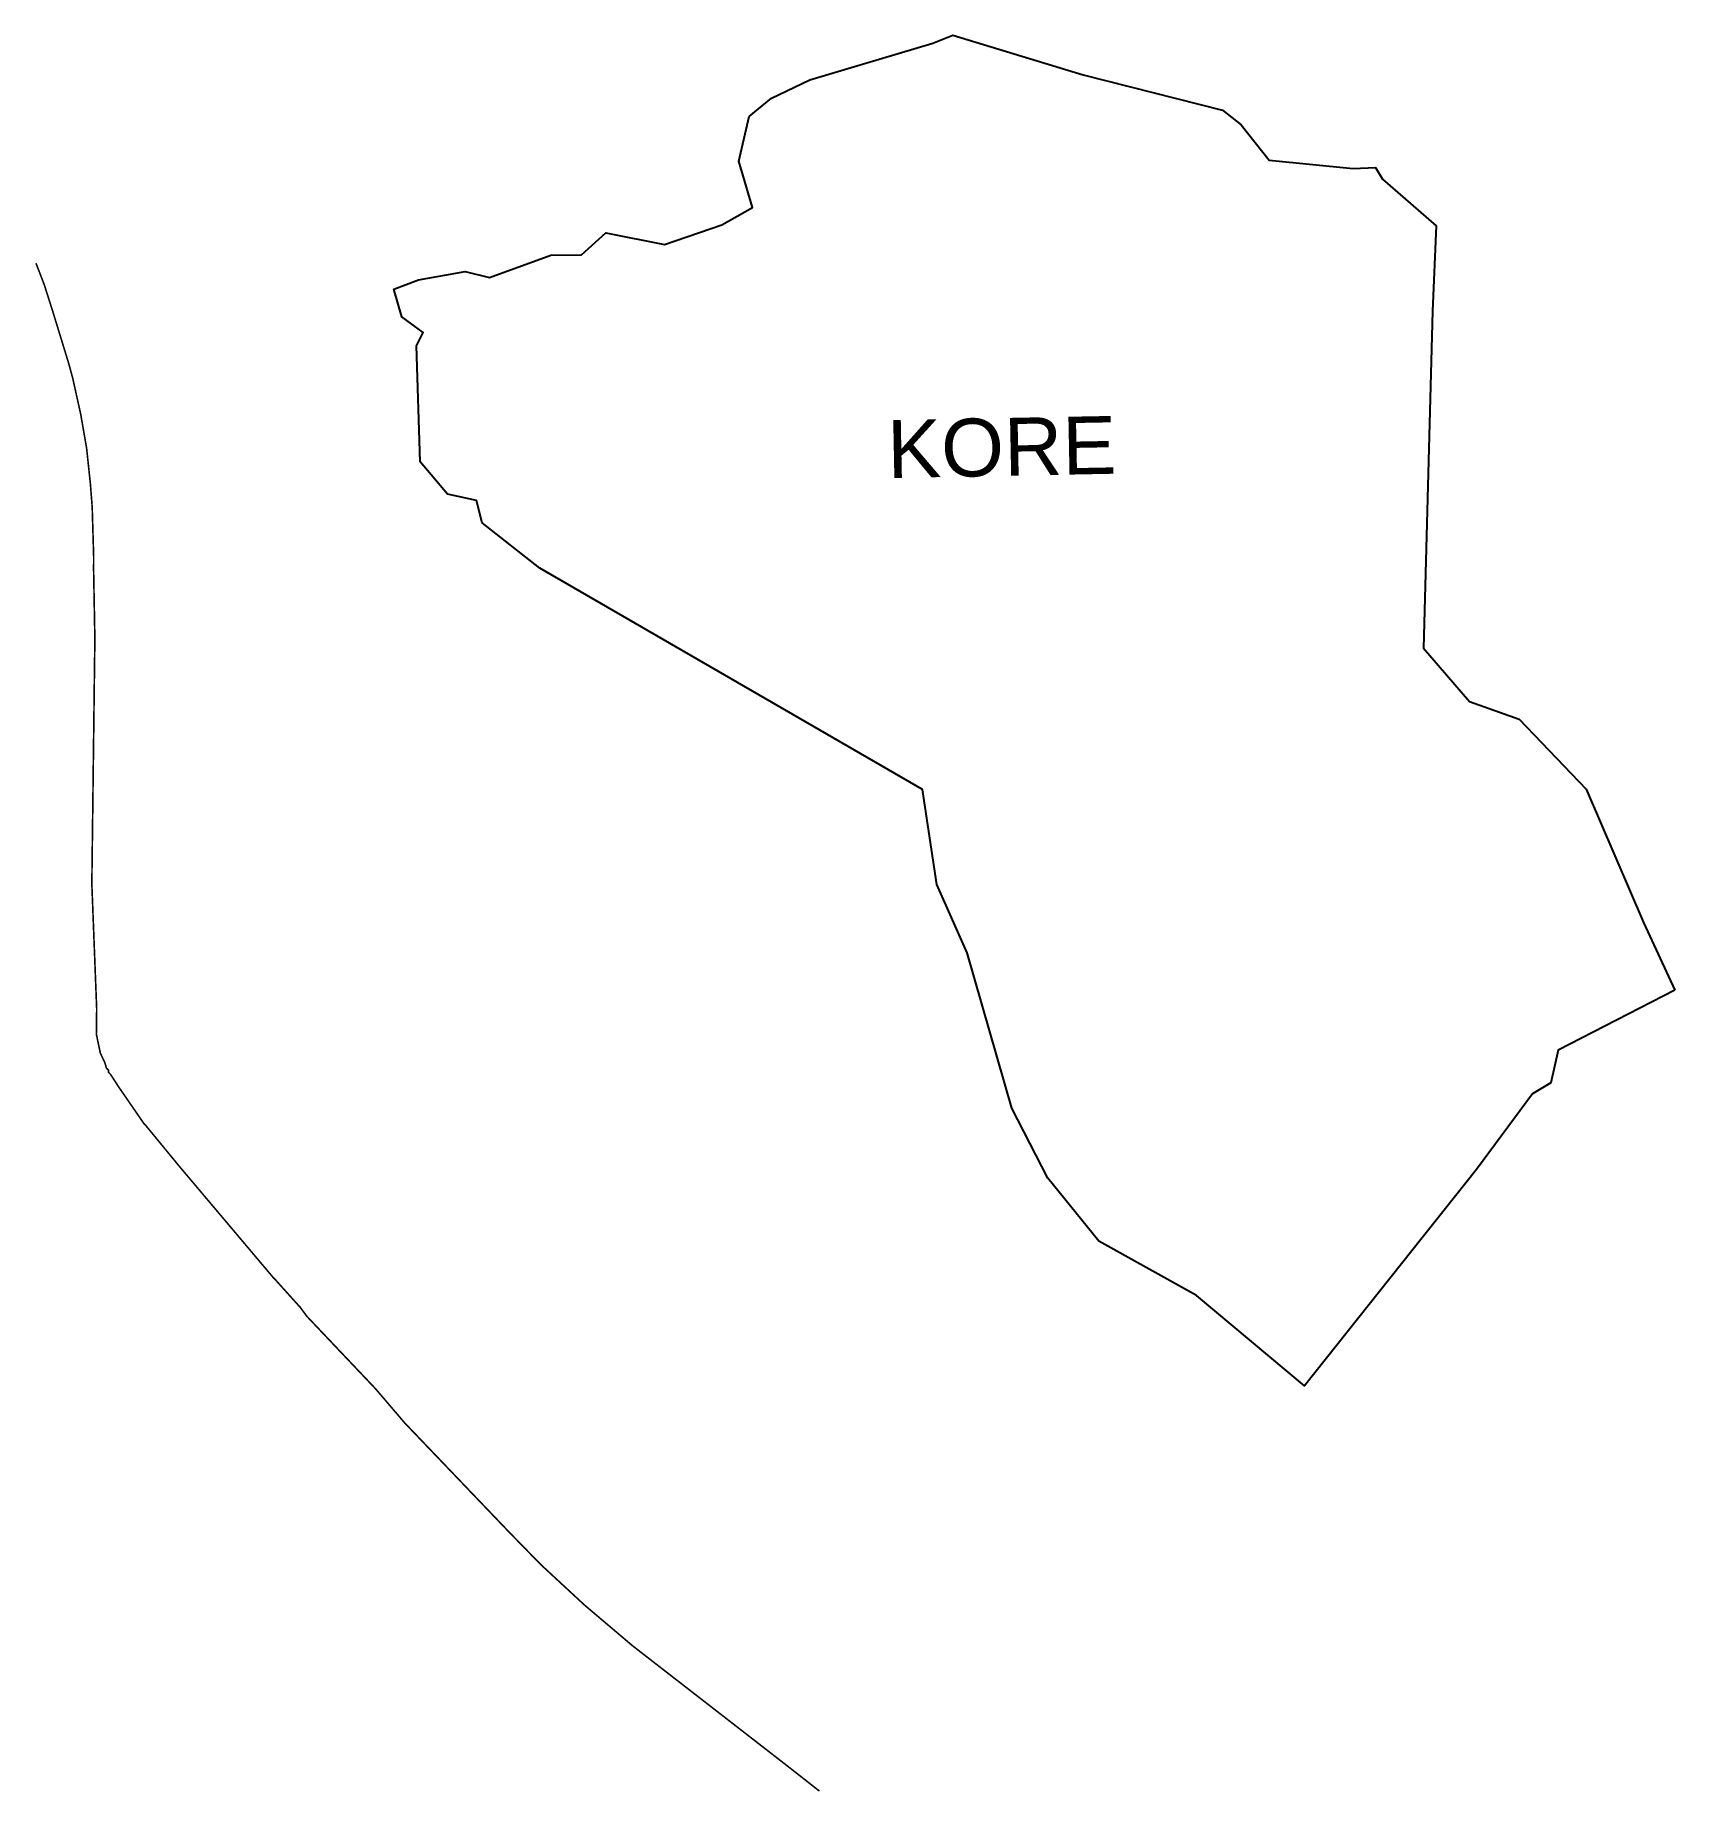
# Model space of a CAD drawing. Header units: metres. Extents: x 261137 to 264218, y 2158680 to 2161982.
import ezdxf

# ---------------------------------------------------------------- set-up
doc = ezdxf.new("R2010")
doc.units = ezdxf.units.M
for name, color, linetype in [('LOW TIDE LINE', 5, 'Continuous'), ('village', 3, 'Continuous'), ('VILLAGE NAME', 250, 'Continuous')]:
    doc.layers.add(name, color=color, linetype=linetype)
doc.styles.get("Standard").update_dxf_attribs({"font": 'simplex.shx'})

msp = doc.modelspace()

# ---------------------------------------------------------------- linework, layer by layer
at = {"layer": 'LOW TIDE LINE', "lineweight": 18, "const_width": 3}
msp.add_lwpolyline([(262610.5, 2158681.9), (262551.4, 2158728.3), (262259.9, 2158954.6), (262169.4, 2159031.3), (262086.8, 2159107.8), (262027.9, 2159168.2), (261831.6, 2159373.5), (261776.7, 2159437.8), (261647.1, 2159574.6), (261635.4, 2159590.6), (261588.3, 2159642.9), (261584.4, 2159646.9), (261408, 2159855.9), (261345.3, 2159932.2), (261341.4, 2159936.3), (261294.5, 2160004.4), (261278.9, 2160028.5), (261275, 2160032.5), (261275, 2160036.5), (261271.1, 2160040.5), (261267.3, 2160052.5), (261259.5, 2160068.5), (261252, 2160104.4), (261252.6, 2160152.1), (261243.5, 2160386.9), (261249.2, 2160848.2), (261246.8, 2160979.4), (261247, 2160999.3), (261244.2, 2161094.8), (261240.8, 2161138.6), (261233.6, 2161206.3), (261222.5, 2161270.1), (261207.4, 2161337.9), (261199.8, 2161365.8), (261169.2, 2161465.6), (261153.9, 2161513.5), (261138.5, 2161553.5)], dxfattribs=at)
at = {"layer": 'village', "color": 3}
msp.add_polyline3d([(264218, 2160187, 0), (263998.5, 2160074.6, 0), (263984.9, 2160012.8, 0), (263950.7, 2159992.2, 0), (263845.3, 2159850.2, 0), (263521.9, 2159443.5, 0), (263319.4, 2159613.4, 0), (263135.5, 2159715.5, 0), (263039.6, 2159833.5, 0), (262972.2, 2159965.1, 0), (262888.5, 2160257.1, 0), (262831, 2160385.6, 0), (262804.4, 2160564.3, 0), (262085.4, 2160980.2, 0), (261977.1, 2161065.5, 0), (261966, 2161107.3, 0), (261911.7, 2161119, 0), (261860.5, 2161179.8, 0), (261853.8, 2161397.8, 0), (261865.8, 2161423.1, 0), (261825.7, 2161452.8, 0), (261811, 2161504.6, 0), (261857.2, 2161522.1, 0), (261945.2, 2161537.9, 0), (261990.5, 2161526.2, 0), (262106.1, 2161568.4, 0), (262163.4, 2161569, 0), (262209.2, 2161610.2, 0), (262319.3, 2161588.8, 0), (262427.5, 2161625.2, 0), (262484.9, 2161657.8, 0), (262459.5, 2161745.2, 0), (262478.5, 2161828.9, 0), (262520.3, 2161863.5, 0), (262592.6, 2161897.8, 0), (262823.6, 2161966.6, 0), (262861.6, 2161982, 0), (263106.5, 2161907.4, 0), (263367.8, 2161840.9, 0), (263403.3, 2161813.6, 0), (263455.9, 2161747.3, 0), (263613.3, 2161731.1, 0), (263655.5, 2161733.2, 0), (263668.7, 2161711, 0), (263769.8, 2161623.8, 0), (263762.4, 2161463.3, 0), (263745.6, 2160830, 0), (263832, 2160729.7, 0), (263925.3, 2160696.7, 0), (264051.3, 2160565.1, 0), (264159, 2160314, 0)], close=True, dxfattribs=at)

# ---------------------------------------------------------------- texts
at = {"layer": 'VILLAGE NAME', "insert": (262736.9, 2161258.2), "char_height": 108.748, "attachment_point": 1, "rotation": 1.1028}
msp.add_mtext_dynamic_manual_height_columns('{\\fArial|b0|i0|c0|p34;KORE}', width=726.929, gutter_width=543.7, heights=[0], dxfattribs=at)

doc.saveas('drawing.dxf')
